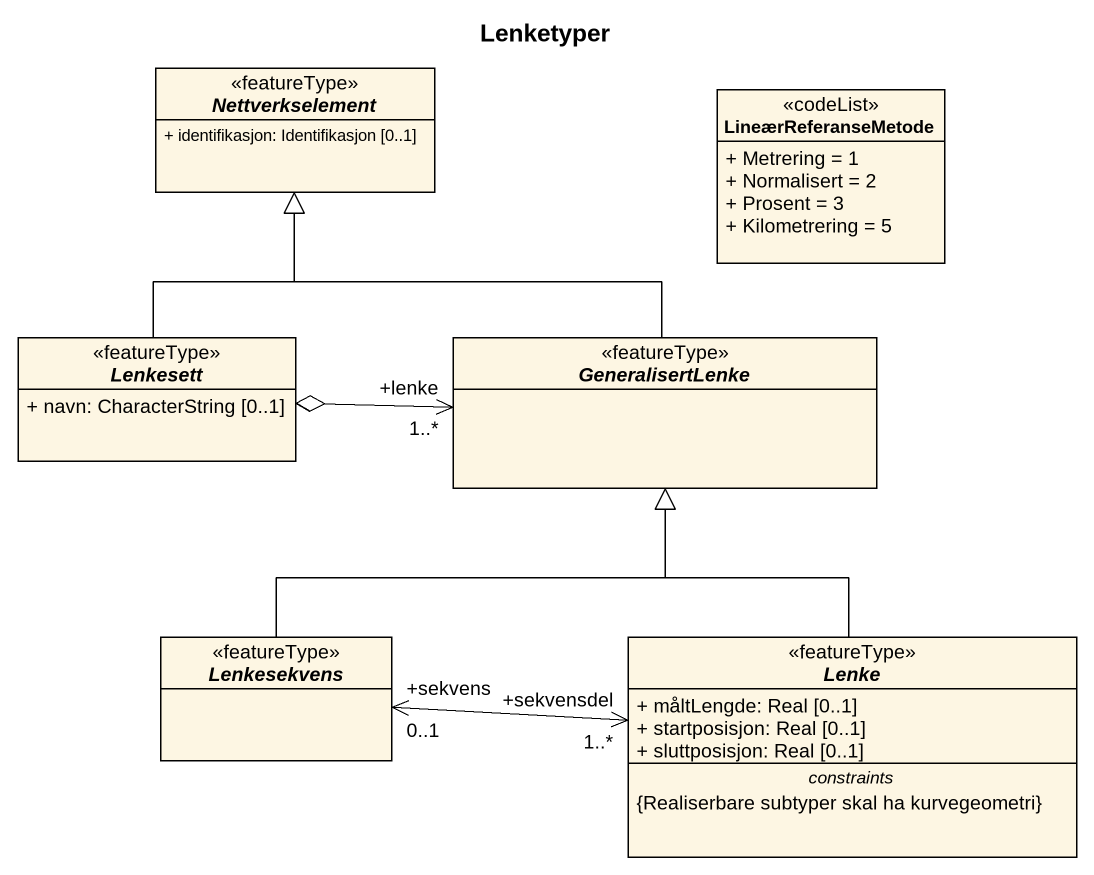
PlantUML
@startuml
title Lenketyper
hide circle
hide empty members
skinparam classAttributeIconSize 0
abstract class Nettverkselement <<featureType>> {
  + identifikasjon: Identifikasjon [0..1]
}
class LineærReferanseMetode <<codeList>> {
  + Metrering = 1
  + Normalisert = 2
  + Prosent = 3
  + Kilometrering = 5
}
abstract class Lenkesett <<featureType>> {
  + navn: CharacterString [0..1]
}
abstract class GeneralisertLenke <<featureType>>
abstract class Lenkesekvens <<featureType>>
abstract class Lenke <<featureType>> {
  + måltLengde: Real [0..1]
  + startposisjon: Real [0..1]
  + sluttposisjon: Real [0..1]
  -- constraints --
  {Realiserbare subtyper skal ha kurvegeometri}
}
Lenkesett -up-|> Nettverkselement
Lenkesett o-right-> "+lenke\n1..*" GeneralisertLenke
GeneralisertLenke -up-|> Nettverkselement
Lenkesekvens -up-|> GeneralisertLenke
Lenke -up-|> GeneralisertLenke
Lenke "+sekvensdel\n1..*" <-left-> "+sekvens\n0..1" Lenkesekvens
@enduml
